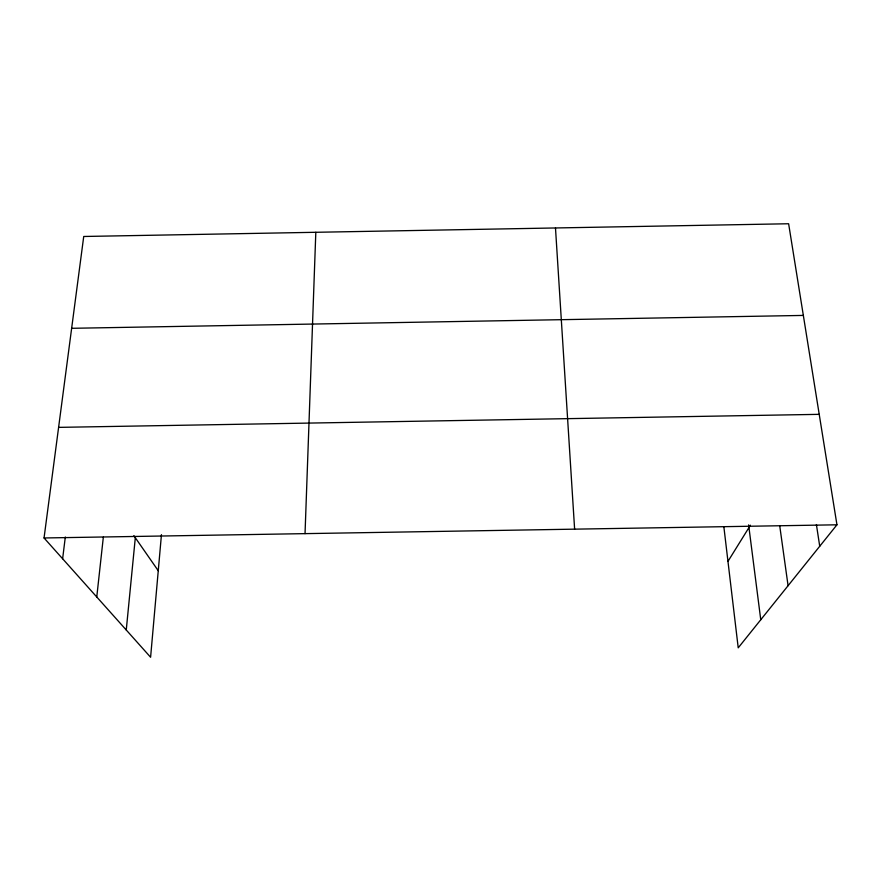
<?xml version="1.0" encoding="UTF-8"?>
<svg xmlns="http://www.w3.org/2000/svg" width="881" height="881" viewBox="0 0 881 881"><rect width="100%" height="100%" fill="white"/><g stroke="black" fill="none" stroke-linecap="round" stroke-linejoin="round"><path stroke-width="1.32" d="M305.035 533.633L315.816 232.287M161.454 534.646L150.596 657.248L44.05 537.972L83.728 236.482L788.627 223.752L836.95 524.801L738.223 647.832L723.841 526.64M126.258 630.003L135.311 537.729M96.767 596.988L103.341 537.113M62.628 558.763L65.315 537.014M727.959 561.384L750.414 525.208M71.636 328.305L803.34 315.42M58.609 427.373L819.22 414.345M44.05 537.972L836.95 524.801M133.857 535.637L158.261 570.745M816.401 524.547L819.726 546.264M779.74 525.88L788.077 585.711M748.619 524.878L760.755 619.75M555.482 227.959L574.621 529.162"/></g></svg>
